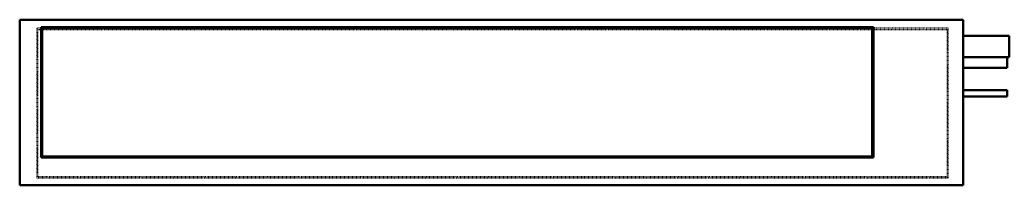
# Model space of a CAD drawing. Header units: millimetres. Extents: x -700 to 768, y 0 to 246.
import ezdxf

# ---------------------------------------------------------------- set-up
doc = ezdxf.new("R2010")
doc.units = ezdxf.units.MM
doc.linetypes.add('Dashed', pattern=[2, 1, -1])
doc.layers.add('AM_0', color=7, linetype='Continuous', lineweight=50)
doc.layers.add('AM_9', color=6, linetype='Dashed', lineweight=25)

# ---------------------------------------------------------------- blocks, each defined once
blk = doc.blocks.new('1_FBA30AAVJU_PART4_0_in_FBA30AAVJU_0')
at = {"layer": 'AM_0'}
for p, q in [((768.35, 222.25), (700.0875, 222.25)), ((768.35, 222.25), (768.35, 190.5)), ((765.175, 190.5), (768.35, 190.5))]:
    blk.add_line(p, q, dxfattribs=at)
blk = doc.blocks.new('2_FBA30AAVJU_PART3_0_in_FBA30AAVJU_0')
at = {"layer": 'AM_0'}
for p, q in [((765.175, 141.2875), (700.0875, 141.2875)), ((765.175, 141.2875), (765.175, 131.7625)), ((700.0875, 131.7625), (765.175, 131.7625))]:
    blk.add_line(p, q, dxfattribs=at)
blk = doc.blocks.new('3_FBA30AAVJU_PART2_0_in_FBA30AAVJU_0')
at = {"layer": 'AM_0'}
for p, q in [((765.175, 190.5), (700.0875, 190.5)), ((765.175, 190.5), (765.175, 174.625)), ((700.0875, 174.625), (765.175, 174.625))]:
    blk.add_line(p, q, dxfattribs=at)
blk = doc.blocks.new('4_FBA30AAVJU_PART1_0_in_FBA30AAVJU_0')
at = {"layer": 'AM_0'}
for p, q in [((-700.0875, 246.0625), (700.0875, 246.0625)), ((-700.0875, 246.0625), (-700.0875, 0)), ((566.7375, 234.95), (-668.3375, 234.95)), ((-668.3375, 234.95), (-668.3375, 41.275)), ((566.7375, 41.275), (566.7375, 234.95)), ((700.0875, 246.0625), (700.0875, 0)), ((-666.75, 42.8625), (-666.75, 233.3625)), ((-666.75, 233.3625), (565.15, 233.3625)), ((565.15, 233.3625), (565.15, 42.8625)), ((-668.3375, 41.275), (566.7375, 41.275)), ((565.15, 42.8625), (-666.75, 42.8625)), ((700.0875, 0), (-700.0875, 0))]:
    blk.add_line(p, q, dxfattribs=at)
at = {"layer": 'AM_9'}
for p, q in [((-666.75, 233.3625), (-674.6875, 233.3625)), ((-674.6875, 233.3625), (-674.6875, 11.1125)), ((-673.1, 12.7), (-673.1, 231.775)), ((-673.1, 231.775), (676.275, 231.775)), ((677.8625, 233.3625), (565.15, 233.3625)), ((676.275, 231.775), (676.275, 12.7)), ((677.8625, 11.1125), (677.8625, 233.3625)), ((-674.6875, 11.1125), (677.8625, 11.1125)), ((676.275, 12.7), (-673.1, 12.7))]:
    blk.add_line(p, q, dxfattribs=at)

msp = doc.modelspace()

# ---------------------------------------------------------------- block references
for name in ['4_FBA30AAVJU_PART1_0_in_FBA30AAVJU_0', '1_FBA30AAVJU_PART4_0_in_FBA30AAVJU_0', '3_FBA30AAVJU_PART2_0_in_FBA30AAVJU_0', '2_FBA30AAVJU_PART3_0_in_FBA30AAVJU_0']:
    msp.add_blockref(name, (0, 0))

doc.saveas('drawing.dxf')
